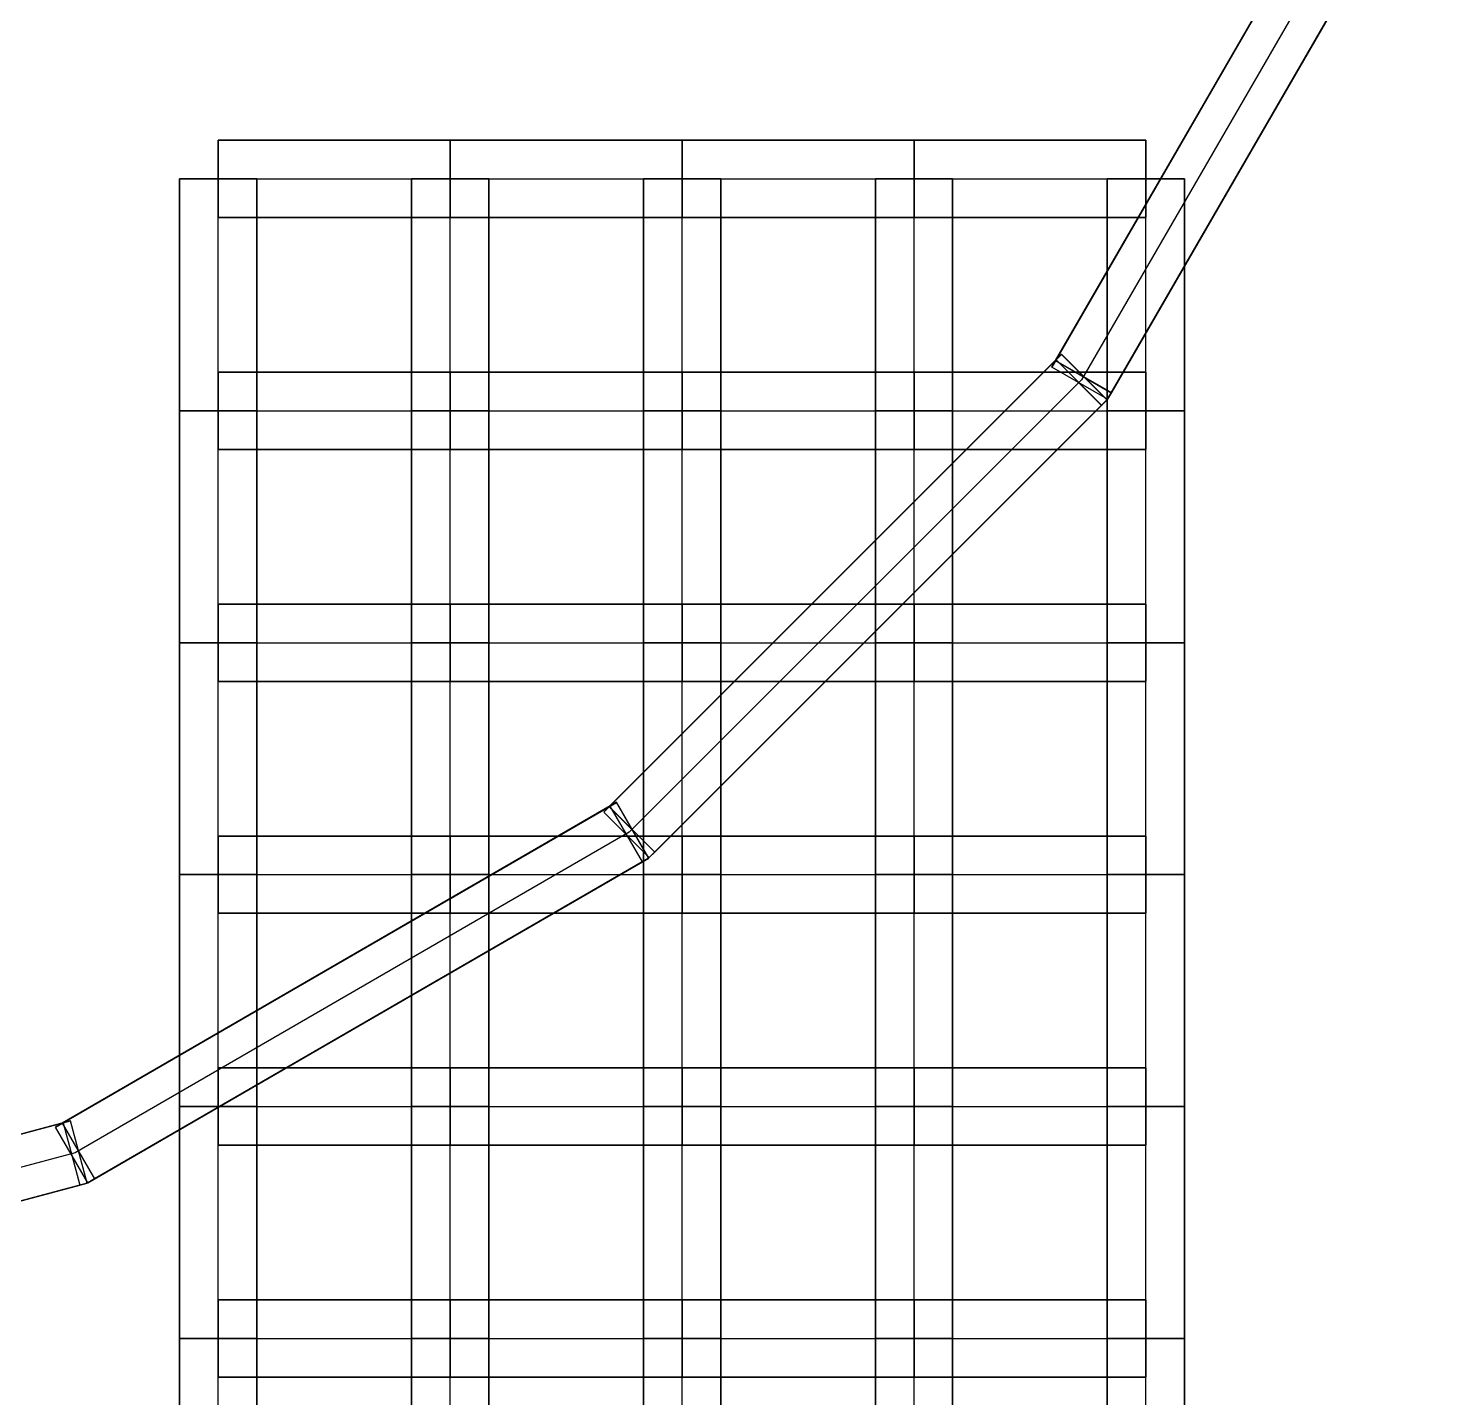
# Model space of a CAD drawing. Extents: x -300 to 609, y -118 to 2027.
# Drawn here: x 33.2 to 142.1, y 93.2 to 199.5 of the extents above; entities that cross this region are included whole.
import ezdxf

# ---------------------------------------------------------------- set-up
doc = ezdxf.new("R2010")
doc.units = 0

msp = doc.modelspace()

# ---------------------------------------------------------------- linework, layer by layer
at = {"layer": 'TUNNELS'}
for points in [[(137.786, 216.6114, -85.8819), (137.4852, 216.091, -80.9181), (112.6852, 173.191, -86.9181), (112.986, 173.7114, -91.8819)], [(137.4852, 216.091, -80.9181), (141.814, 213.5886, -80.9181), (117.014, 170.6886, -86.9181), (112.6852, 173.191, -86.9181)], [(137.7836, 216.6071, -228.8825), (137.4877, 216.0953, -223.9175), (112.6877, 173.1953, -229.8175), (112.9836, 173.7071, -234.7825)], [(137.4877, 216.0953, -223.9175), (141.8164, 213.5929, -223.9175), (117.0164, 170.6929, -229.8175), (112.6877, 173.1953, -229.8175)], [(142.1123, 214.1047, -228.8825), (137.7836, 216.6071, -228.8825), (112.9836, 173.7071, -234.7825), (117.3123, 171.2047, -234.7825)], [(142.1148, 214.109, -85.8819), (137.786, 216.6114, -85.8819), (112.986, 173.7114, -91.8819), (117.3148, 171.209, -91.8819)], [(141.814, 213.5886, -80.9181), (142.1148, 214.109, -85.8819), (117.3148, 171.209, -91.8819), (117.014, 170.6886, -86.9181)], [(141.8164, 213.5929, -223.9175), (142.1123, 214.1047, -228.8825), (117.3123, 171.2047, -234.7825), (117.0164, 170.6929, -229.8175)], [(48, 190.8, -1.5), (48, 184.8, -1.5), (66, 184.8, -1.5), (66, 190.8, -1.5)], [(48, 184.8, 1.5), (48, 190.8, 1.5), (66, 190.8, 1.5), (66, 184.8, 1.5)], [(48, 190.8, 1.5), (48, 190.8, -1.5), (66, 190.8, -1.5), (66, 190.8, 1.5)], [(48, 190.8, -1.5), (48, 184.8, -1.5), (48, 184.8, 1.5), (48, 190.8, 1.5)], [(66, 190.8, -1.5), (66, 190.8, 1.5), (66, 184.8, 1.5), (66, 184.8, -1.5)], [(66, 190.8, -1.5), (66, 184.8, -1.5), (84, 184.8, -1.5), (84, 190.8, -1.5)], [(66, 184.8, 1.5), (66, 190.8, 1.5), (84, 190.8, 1.5), (84, 184.8, 1.5)], [(66, 190.8, 1.5), (66, 190.8, -1.5), (84, 190.8, -1.5), (84, 190.8, 1.5)], [(66, 190.8, -1.5), (66, 184.8, -1.5), (66, 184.8, 1.5), (66, 190.8, 1.5)], [(84, 190.8, -1.5), (84, 190.8, 1.5), (84, 184.8, 1.5), (84, 184.8, -1.5)], [(84, 190.8, -1.5), (84, 184.8, -1.5), (102, 184.8, -1.5), (102, 190.8, -1.5)], [(84, 184.8, 1.5), (84, 190.8, 1.5), (102, 190.8, 1.5), (102, 184.8, 1.5)], [(84, 190.8, 1.5), (84, 190.8, -1.5), (102, 190.8, -1.5), (102, 190.8, 1.5)], [(84, 190.8, -1.5), (84, 184.8, -1.5), (84, 184.8, 1.5), (84, 190.8, 1.5)], [(102, 190.8, -1.5), (102, 190.8, 1.5), (102, 184.8, 1.5), (102, 184.8, -1.5)], [(102, 190.8, -1.5), (102, 184.8, -1.5), (120, 184.8, -1.5), (120, 190.8, -1.5)], [(102, 184.8, 1.5), (102, 190.8, 1.5), (120, 190.8, 1.5), (120, 184.8, 1.5)], [(102, 190.8, 1.5), (102, 190.8, -1.5), (120, 190.8, -1.5), (120, 190.8, 1.5)], [(102, 190.8, -1.5), (102, 184.8, -1.5), (102, 184.8, 1.5), (102, 190.8, 1.5)], [(120, 190.8, -1.5), (120, 190.8, 1.5), (120, 184.8, 1.5), (120, 184.8, -1.5)], [(45, 169.8, -1.5), (51, 169.8, -1.5), (51, 187.8, -1.5), (45, 187.8, -1.5)], [(51, 169.8, 1.5), (45, 169.8, 1.5), (45, 187.8, 1.5), (51, 187.8, 1.5)], [(45, 169.8, 1.5), (45, 169.8, -1.5), (45, 187.8, -1.5), (45, 187.8, 1.5)], [(45, 187.8, -1.5), (45, 187.8, 1.5), (51, 187.8, 1.5), (51, 187.8, -1.5)], [(51, 169.8, -1.5), (51, 169.8, 1.5), (51, 187.8, 1.5), (51, 187.8, -1.5)], [(63, 169.8, -1.5), (69, 169.8, -1.5), (69, 187.8, -1.5), (63, 187.8, -1.5)], [(69, 169.8, 1.5), (63, 169.8, 1.5), (63, 187.8, 1.5), (69, 187.8, 1.5)], [(63, 169.8, 1.5), (63, 169.8, -1.5), (63, 187.8, -1.5), (63, 187.8, 1.5)], [(63, 187.8, -1.5), (63, 187.8, 1.5), (69, 187.8, 1.5), (69, 187.8, -1.5)], [(69, 169.8, -1.5), (69, 169.8, 1.5), (69, 187.8, 1.5), (69, 187.8, -1.5)], [(81, 169.8, -1.5), (87, 169.8, -1.5), (87, 187.8, -1.5), (81, 187.8, -1.5)], [(87, 169.8, 1.5), (81, 169.8, 1.5), (81, 187.8, 1.5), (87, 187.8, 1.5)], [(81, 169.8, 1.5), (81, 169.8, -1.5), (81, 187.8, -1.5), (81, 187.8, 1.5)], [(81, 187.8, -1.5), (81, 187.8, 1.5), (87, 187.8, 1.5), (87, 187.8, -1.5)], [(87, 169.8, -1.5), (87, 169.8, 1.5), (87, 187.8, 1.5), (87, 187.8, -1.5)], [(99, 169.8, -1.5), (105, 169.8, -1.5), (105, 187.8, -1.5), (99, 187.8, -1.5)], [(105, 169.8, 1.5), (99, 169.8, 1.5), (99, 187.8, 1.5), (105, 187.8, 1.5)], [(99, 169.8, 1.5), (99, 169.8, -1.5), (99, 187.8, -1.5), (99, 187.8, 1.5)], [(99, 187.8, -1.5), (99, 187.8, 1.5), (105, 187.8, 1.5), (105, 187.8, -1.5)], [(105, 169.8, -1.5), (105, 169.8, 1.5), (105, 187.8, 1.5), (105, 187.8, -1.5)], [(117, 169.8, -1.5), (123, 169.8, -1.5), (123, 187.8, -1.5), (117, 187.8, -1.5)], [(123, 169.8, 1.5), (117, 169.8, 1.5), (117, 187.8, 1.5), (123, 187.8, 1.5)], [(117, 169.8, 1.5), (117, 169.8, -1.5), (117, 187.8, -1.5), (117, 187.8, 1.5)], [(117, 187.8, -1.5), (117, 187.8, 1.5), (123, 187.8, 1.5), (123, 187.8, -1.5)], [(123, 169.8, -1.5), (123, 169.8, 1.5), (123, 187.8, 1.5), (123, 187.8, -1.5)], [(48, 184.8, -1.5), (48, 184.8, 1.5), (66, 184.8, 1.5), (66, 184.8, -1.5)], [(66, 184.8, -1.5), (66, 184.8, 1.5), (84, 184.8, 1.5), (84, 184.8, -1.5)], [(84, 184.8, -1.5), (84, 184.8, 1.5), (102, 184.8, 1.5), (102, 184.8, -1.5)], [(102, 184.8, -1.5), (102, 184.8, 1.5), (120, 184.8, 1.5), (120, 184.8, -1.5)], [(113.4444, 174.1799, -234.7819), (113.0201, 173.7556, -229.8181), (77.9201, 138.6556, -235.8181), (78.3444, 139.0799, -240.7819)], [(113.0201, 173.7556, -229.8181), (116.5556, 170.2201, -229.8181), (81.4556, 135.1201, -235.8181), (77.9201, 138.6556, -235.8181)], [(113.4409, 174.1764, -91.8825), (113.0236, 173.7591, -86.9175), (77.9236, 138.6591, -92.8175), (78.3409, 139.0764, -97.7825)], [(113.0236, 173.7591, -86.9175), (116.5591, 170.2236, -86.9175), (81.4591, 135.1236, -92.8175), (77.9236, 138.6591, -92.8175)], [(116.9764, 170.6409, -91.8825), (113.4409, 174.1764, -91.8825), (78.3409, 139.0764, -97.7825), (81.8764, 135.5409, -97.7825)], [(116.9799, 170.6444, -234.7819), (113.4444, 174.1799, -234.7819), (78.3444, 139.0799, -240.7819), (81.8799, 135.5444, -240.7819)], [(117.3148, 171.209, -91.8819), (117.014, 170.6886, -86.9181), (112.6852, 173.191, -86.9181), (112.986, 173.7114, -91.8819)], [(117.3123, 171.2047, -234.7825), (117.0164, 170.6929, -229.8175), (112.6877, 173.1953, -229.8175), (112.9836, 173.7071, -234.7825)], [(116.9799, 170.6444, -234.7819), (113.4444, 174.1799, -234.7819), (113.0201, 173.7556, -229.8181), (116.5556, 170.2201, -229.8181)], [(116.9764, 170.6409, -91.8825), (113.4409, 174.1764, -91.8825), (113.0236, 173.7591, -86.9175), (116.5591, 170.2236, -86.9175)], [(48, 172.8, -1.5), (48, 166.8, -1.5), (66, 166.8, -1.5), (66, 172.8, -1.5)], [(48, 166.8, 1.5), (48, 172.8, 1.5), (66, 172.8, 1.5), (66, 166.8, 1.5)], [(48, 172.8, 1.5), (48, 172.8, -1.5), (66, 172.8, -1.5), (66, 172.8, 1.5)], [(48, 172.8, -1.5), (48, 166.8, -1.5), (48, 166.8, 1.5), (48, 172.8, 1.5)], [(66, 172.8, -1.5), (66, 172.8, 1.5), (66, 166.8, 1.5), (66, 166.8, -1.5)], [(66, 172.8, -1.5), (66, 166.8, -1.5), (84, 166.8, -1.5), (84, 172.8, -1.5)], [(66, 166.8, 1.5), (66, 172.8, 1.5), (84, 172.8, 1.5), (84, 166.8, 1.5)], [(66, 172.8, 1.5), (66, 172.8, -1.5), (84, 172.8, -1.5), (84, 172.8, 1.5)], [(66, 172.8, -1.5), (66, 166.8, -1.5), (66, 166.8, 1.5), (66, 172.8, 1.5)], [(84, 172.8, -1.5), (84, 172.8, 1.5), (84, 166.8, 1.5), (84, 166.8, -1.5)], [(84, 172.8, -1.5), (84, 166.8, -1.5), (102, 166.8, -1.5), (102, 172.8, -1.5)], [(84, 166.8, 1.5), (84, 172.8, 1.5), (102, 172.8, 1.5), (102, 166.8, 1.5)], [(84, 172.8, 1.5), (84, 172.8, -1.5), (102, 172.8, -1.5), (102, 172.8, 1.5)], [(84, 172.8, -1.5), (84, 166.8, -1.5), (84, 166.8, 1.5), (84, 172.8, 1.5)], [(102, 172.8, -1.5), (102, 172.8, 1.5), (102, 166.8, 1.5), (102, 166.8, -1.5)], [(102, 172.8, -1.5), (102, 166.8, -1.5), (120, 166.8, -1.5), (120, 172.8, -1.5)], [(102, 166.8, 1.5), (102, 172.8, 1.5), (120, 172.8, 1.5), (120, 166.8, 1.5)], [(102, 172.8, 1.5), (102, 172.8, -1.5), (120, 172.8, -1.5), (120, 172.8, 1.5)], [(102, 172.8, -1.5), (102, 166.8, -1.5), (102, 166.8, 1.5), (102, 172.8, 1.5)], [(120, 172.8, -1.5), (120, 172.8, 1.5), (120, 166.8, 1.5), (120, 166.8, -1.5)], [(116.5556, 170.2201, -229.8181), (116.9799, 170.6444, -234.7819), (81.8799, 135.5444, -240.7819), (81.4556, 135.1201, -235.8181)], [(116.5591, 170.2236, -86.9175), (116.9764, 170.6409, -91.8825), (81.8764, 135.5409, -97.7825), (81.4591, 135.1236, -92.8175)], [(45, 151.8, -1.5), (51, 151.8, -1.5), (51, 169.8, -1.5), (45, 169.8, -1.5)], [(51, 151.8, 1.5), (45, 151.8, 1.5), (45, 169.8, 1.5), (51, 169.8, 1.5)], [(45, 151.8, 1.5), (45, 151.8, -1.5), (45, 169.8, -1.5), (45, 169.8, 1.5)], [(45, 169.8, -1.5), (45, 169.8, 1.5), (51, 169.8, 1.5), (51, 169.8, -1.5)], [(45, 169.8, -1.5), (51, 169.8, -1.5), (51, 169.8, 1.5), (45, 169.8, 1.5)], [(51, 151.8, -1.5), (51, 151.8, 1.5), (51, 169.8, 1.5), (51, 169.8, -1.5)], [(63, 151.8, -1.5), (69, 151.8, -1.5), (69, 169.8, -1.5), (63, 169.8, -1.5)], [(69, 151.8, 1.5), (63, 151.8, 1.5), (63, 169.8, 1.5), (69, 169.8, 1.5)], [(63, 151.8, 1.5), (63, 151.8, -1.5), (63, 169.8, -1.5), (63, 169.8, 1.5)], [(63, 169.8, -1.5), (63, 169.8, 1.5), (69, 169.8, 1.5), (69, 169.8, -1.5)], [(63, 169.8, -1.5), (69, 169.8, -1.5), (69, 169.8, 1.5), (63, 169.8, 1.5)], [(69, 151.8, -1.5), (69, 151.8, 1.5), (69, 169.8, 1.5), (69, 169.8, -1.5)], [(81, 151.8, -1.5), (87, 151.8, -1.5), (87, 169.8, -1.5), (81, 169.8, -1.5)], [(87, 151.8, 1.5), (81, 151.8, 1.5), (81, 169.8, 1.5), (87, 169.8, 1.5)], [(81, 151.8, 1.5), (81, 151.8, -1.5), (81, 169.8, -1.5), (81, 169.8, 1.5)], [(81, 169.8, -1.5), (81, 169.8, 1.5), (87, 169.8, 1.5), (87, 169.8, -1.5)], [(81, 169.8, -1.5), (87, 169.8, -1.5), (87, 169.8, 1.5), (81, 169.8, 1.5)], [(87, 151.8, -1.5), (87, 151.8, 1.5), (87, 169.8, 1.5), (87, 169.8, -1.5)], [(99, 151.8, -1.5), (105, 151.8, -1.5), (105, 169.8, -1.5), (99, 169.8, -1.5)], [(105, 151.8, 1.5), (99, 151.8, 1.5), (99, 169.8, 1.5), (105, 169.8, 1.5)], [(99, 151.8, 1.5), (99, 151.8, -1.5), (99, 169.8, -1.5), (99, 169.8, 1.5)], [(99, 169.8, -1.5), (99, 169.8, 1.5), (105, 169.8, 1.5), (105, 169.8, -1.5)], [(99, 169.8, -1.5), (105, 169.8, -1.5), (105, 169.8, 1.5), (99, 169.8, 1.5)], [(105, 151.8, -1.5), (105, 151.8, 1.5), (105, 169.8, 1.5), (105, 169.8, -1.5)], [(117, 151.8, -1.5), (123, 151.8, -1.5), (123, 169.8, -1.5), (117, 169.8, -1.5)], [(123, 151.8, 1.5), (117, 151.8, 1.5), (117, 169.8, 1.5), (123, 169.8, 1.5)], [(117, 151.8, 1.5), (117, 151.8, -1.5), (117, 169.8, -1.5), (117, 169.8, 1.5)], [(117, 169.8, -1.5), (117, 169.8, 1.5), (123, 169.8, 1.5), (123, 169.8, -1.5)], [(117, 169.8, -1.5), (123, 169.8, -1.5), (123, 169.8, 1.5), (117, 169.8, 1.5)], [(123, 151.8, -1.5), (123, 151.8, 1.5), (123, 169.8, 1.5), (123, 169.8, -1.5)], [(48, 166.8, -1.5), (48, 166.8, 1.5), (66, 166.8, 1.5), (66, 166.8, -1.5)], [(66, 166.8, -1.5), (66, 166.8, 1.5), (84, 166.8, 1.5), (84, 166.8, -1.5)], [(84, 166.8, -1.5), (84, 166.8, 1.5), (102, 166.8, 1.5), (102, 166.8, -1.5)], [(102, 166.8, -1.5), (102, 166.8, 1.5), (120, 166.8, 1.5), (120, 166.8, -1.5)], [(48, 154.8, -1.5), (48, 148.8, -1.5), (66, 148.8, -1.5), (66, 154.8, -1.5)], [(48, 148.8, 1.5), (48, 154.8, 1.5), (66, 154.8, 1.5), (66, 148.8, 1.5)], [(48, 154.8, 1.5), (48, 154.8, -1.5), (66, 154.8, -1.5), (66, 154.8, 1.5)], [(48, 154.8, -1.5), (48, 148.8, -1.5), (48, 148.8, 1.5), (48, 154.8, 1.5)], [(66, 154.8, -1.5), (66, 154.8, 1.5), (66, 148.8, 1.5), (66, 148.8, -1.5)], [(66, 154.8, -1.5), (66, 148.8, -1.5), (84, 148.8, -1.5), (84, 154.8, -1.5)], [(66, 148.8, 1.5), (66, 154.8, 1.5), (84, 154.8, 1.5), (84, 148.8, 1.5)], [(66, 154.8, 1.5), (66, 154.8, -1.5), (84, 154.8, -1.5), (84, 154.8, 1.5)], [(66, 154.8, -1.5), (66, 148.8, -1.5), (66, 148.8, 1.5), (66, 154.8, 1.5)], [(84, 154.8, -1.5), (84, 154.8, 1.5), (84, 148.8, 1.5), (84, 148.8, -1.5)], [(84, 154.8, -1.5), (84, 148.8, -1.5), (102, 148.8, -1.5), (102, 154.8, -1.5)], [(84, 148.8, 1.5), (84, 154.8, 1.5), (102, 154.8, 1.5), (102, 148.8, 1.5)], [(84, 154.8, 1.5), (84, 154.8, -1.5), (102, 154.8, -1.5), (102, 154.8, 1.5)], [(84, 154.8, -1.5), (84, 148.8, -1.5), (84, 148.8, 1.5), (84, 154.8, 1.5)], [(102, 154.8, -1.5), (102, 154.8, 1.5), (102, 148.8, 1.5), (102, 148.8, -1.5)], [(102, 154.8, -1.5), (102, 148.8, -1.5), (120, 148.8, -1.5), (120, 154.8, -1.5)], [(102, 148.8, 1.5), (102, 154.8, 1.5), (120, 154.8, 1.5), (120, 148.8, 1.5)], [(102, 154.8, 1.5), (102, 154.8, -1.5), (120, 154.8, -1.5), (120, 154.8, 1.5)], [(102, 154.8, -1.5), (102, 148.8, -1.5), (102, 148.8, 1.5), (102, 154.8, 1.5)], [(120, 154.8, -1.5), (120, 154.8, 1.5), (120, 148.8, 1.5), (120, 148.8, -1.5)], [(45, 133.8, -1.5), (51, 133.8, -1.5), (51, 151.8, -1.5), (45, 151.8, -1.5)], [(51, 133.8, 1.5), (45, 133.8, 1.5), (45, 151.8, 1.5), (51, 151.8, 1.5)], [(45, 133.8, 1.5), (45, 133.8, -1.5), (45, 151.8, -1.5), (45, 151.8, 1.5)], [(45, 151.8, -1.5), (45, 151.8, 1.5), (51, 151.8, 1.5), (51, 151.8, -1.5)], [(45, 151.8, -1.5), (51, 151.8, -1.5), (51, 151.8, 1.5), (45, 151.8, 1.5)], [(51, 133.8, -1.5), (51, 133.8, 1.5), (51, 151.8, 1.5), (51, 151.8, -1.5)], [(63, 133.8, -1.5), (69, 133.8, -1.5), (69, 151.8, -1.5), (63, 151.8, -1.5)], [(69, 133.8, 1.5), (63, 133.8, 1.5), (63, 151.8, 1.5), (69, 151.8, 1.5)], [(63, 133.8, 1.5), (63, 133.8, -1.5), (63, 151.8, -1.5), (63, 151.8, 1.5)], [(63, 151.8, -1.5), (63, 151.8, 1.5), (69, 151.8, 1.5), (69, 151.8, -1.5)], [(63, 151.8, -1.5), (69, 151.8, -1.5), (69, 151.8, 1.5), (63, 151.8, 1.5)], [(69, 133.8, -1.5), (69, 133.8, 1.5), (69, 151.8, 1.5), (69, 151.8, -1.5)], [(81, 133.8, -1.5), (87, 133.8, -1.5), (87, 151.8, -1.5), (81, 151.8, -1.5)], [(87, 133.8, 1.5), (81, 133.8, 1.5), (81, 151.8, 1.5), (87, 151.8, 1.5)], [(81, 133.8, 1.5), (81, 133.8, -1.5), (81, 151.8, -1.5), (81, 151.8, 1.5)], [(81, 151.8, -1.5), (81, 151.8, 1.5), (87, 151.8, 1.5), (87, 151.8, -1.5)], [(81, 151.8, -1.5), (87, 151.8, -1.5), (87, 151.8, 1.5), (81, 151.8, 1.5)], [(87, 133.8, -1.5), (87, 133.8, 1.5), (87, 151.8, 1.5), (87, 151.8, -1.5)], [(99, 133.8, -1.5), (105, 133.8, -1.5), (105, 151.8, -1.5), (99, 151.8, -1.5)], [(105, 133.8, 1.5), (99, 133.8, 1.5), (99, 151.8, 1.5), (105, 151.8, 1.5)], [(99, 133.8, 1.5), (99, 133.8, -1.5), (99, 151.8, -1.5), (99, 151.8, 1.5)], [(99, 151.8, -1.5), (99, 151.8, 1.5), (105, 151.8, 1.5), (105, 151.8, -1.5)], [(99, 151.8, -1.5), (105, 151.8, -1.5), (105, 151.8, 1.5), (99, 151.8, 1.5)], [(105, 133.8, -1.5), (105, 133.8, 1.5), (105, 151.8, 1.5), (105, 151.8, -1.5)], [(117, 133.8, -1.5), (123, 133.8, -1.5), (123, 151.8, -1.5), (117, 151.8, -1.5)], [(123, 133.8, 1.5), (117, 133.8, 1.5), (117, 151.8, 1.5), (123, 151.8, 1.5)], [(117, 133.8, 1.5), (117, 133.8, -1.5), (117, 151.8, -1.5), (117, 151.8, 1.5)], [(117, 151.8, -1.5), (117, 151.8, 1.5), (123, 151.8, 1.5), (123, 151.8, -1.5)], [(117, 151.8, -1.5), (123, 151.8, -1.5), (123, 151.8, 1.5), (117, 151.8, 1.5)], [(123, 133.8, -1.5), (123, 133.8, 1.5), (123, 151.8, 1.5), (123, 151.8, -1.5)], [(48, 148.8, -1.5), (48, 148.8, 1.5), (66, 148.8, 1.5), (66, 148.8, -1.5)], [(66, 148.8, -1.5), (66, 148.8, 1.5), (84, 148.8, 1.5), (84, 148.8, -1.5)], [(84, 148.8, -1.5), (84, 148.8, 1.5), (102, 148.8, 1.5), (102, 148.8, -1.5)], [(102, 148.8, -1.5), (102, 148.8, 1.5), (120, 148.8, 1.5), (120, 148.8, -1.5)], [(78.9066, 139.4136, -97.782), (78.3879, 139.1133, -92.818), (35.3879, 114.2133, -98.818), (35.9066, 114.5136, -103.782)], [(78.9023, 139.4112, -240.7826), (78.3921, 139.1157, -235.8174), (35.3921, 114.2157, -241.7174), (35.9023, 114.5112, -246.6826)], [(81.4079, 135.0843, -240.7826), (78.9023, 139.4112, -240.7826), (35.9023, 114.5112, -246.6826), (38.4079, 110.1843, -246.6826)], [(81.4121, 135.0867, -97.782), (78.9066, 139.4136, -97.782), (35.9066, 114.5136, -103.782), (38.4121, 110.1867, -103.782)], [(81.4121, 135.0867, -97.782), (78.9066, 139.4136, -97.782), (78.3879, 139.1133, -92.818), (80.8934, 134.7864, -92.818)], [(81.4079, 135.0843, -240.7826), (78.9023, 139.4112, -240.7826), (78.3921, 139.1157, -235.8174), (80.8977, 134.7888, -235.8174)], [(78.3879, 139.1133, -92.818), (80.8934, 134.7864, -92.818), (37.8934, 109.8864, -98.818), (35.3879, 114.2133, -98.818)], [(78.3921, 139.1157, -235.8174), (80.8977, 134.7888, -235.8174), (37.8977, 109.8888, -241.7174), (35.3921, 114.2157, -241.7174)], [(81.8799, 135.5444, -240.7819), (81.4556, 135.1201, -235.8181), (77.9201, 138.6556, -235.8181), (78.3444, 139.0799, -240.7819)], [(81.8764, 135.5409, -97.7825), (81.4591, 135.1236, -92.8175), (77.9236, 138.6591, -92.8175), (78.3409, 139.0764, -97.7825)], [(48, 136.8, -1.5), (48, 130.8, -1.5), (66, 130.8, -1.5), (66, 136.8, -1.5)], [(48, 130.8, 1.5), (48, 136.8, 1.5), (66, 136.8, 1.5), (66, 130.8, 1.5)], [(48, 136.8, 1.5), (48, 136.8, -1.5), (66, 136.8, -1.5), (66, 136.8, 1.5)], [(48, 136.8, -1.5), (48, 130.8, -1.5), (48, 130.8, 1.5), (48, 136.8, 1.5)], [(66, 136.8, -1.5), (66, 136.8, 1.5), (66, 130.8, 1.5), (66, 130.8, -1.5)], [(66, 136.8, -1.5), (66, 130.8, -1.5), (84, 130.8, -1.5), (84, 136.8, -1.5)], [(66, 130.8, 1.5), (66, 136.8, 1.5), (84, 136.8, 1.5), (84, 130.8, 1.5)], [(66, 136.8, 1.5), (66, 136.8, -1.5), (84, 136.8, -1.5), (84, 136.8, 1.5)], [(66, 136.8, -1.5), (66, 130.8, -1.5), (66, 130.8, 1.5), (66, 136.8, 1.5)], [(84, 136.8, -1.5), (84, 136.8, 1.5), (84, 130.8, 1.5), (84, 130.8, -1.5)], [(84, 136.8, -1.5), (84, 130.8, -1.5), (102, 130.8, -1.5), (102, 136.8, -1.5)], [(84, 130.8, 1.5), (84, 136.8, 1.5), (102, 136.8, 1.5), (102, 130.8, 1.5)], [(84, 136.8, 1.5), (84, 136.8, -1.5), (102, 136.8, -1.5), (102, 136.8, 1.5)], [(84, 136.8, -1.5), (84, 130.8, -1.5), (84, 130.8, 1.5), (84, 136.8, 1.5)], [(102, 136.8, -1.5), (102, 136.8, 1.5), (102, 130.8, 1.5), (102, 130.8, -1.5)], [(102, 136.8, -1.5), (102, 130.8, -1.5), (120, 130.8, -1.5), (120, 136.8, -1.5)], [(102, 130.8, 1.5), (102, 136.8, 1.5), (120, 136.8, 1.5), (120, 130.8, 1.5)], [(102, 136.8, 1.5), (102, 136.8, -1.5), (120, 136.8, -1.5), (120, 136.8, 1.5)], [(102, 136.8, -1.5), (102, 130.8, -1.5), (102, 130.8, 1.5), (102, 136.8, 1.5)], [(120, 136.8, -1.5), (120, 136.8, 1.5), (120, 130.8, 1.5), (120, 130.8, -1.5)], [(80.8934, 134.7864, -92.818), (81.4121, 135.0867, -97.782), (38.4121, 110.1867, -103.782), (37.8934, 109.8864, -98.818)], [(80.8977, 134.7888, -235.8174), (81.4079, 135.0843, -240.7826), (38.4079, 110.1843, -246.6826), (37.8977, 109.8888, -241.7174)], [(45, 115.8, -1.5), (51, 115.8, -1.5), (51, 133.8, -1.5), (45, 133.8, -1.5)], [(51, 115.8, 1.5), (45, 115.8, 1.5), (45, 133.8, 1.5), (51, 133.8, 1.5)], [(45, 115.8, 1.5), (45, 115.8, -1.5), (45, 133.8, -1.5), (45, 133.8, 1.5)], [(45, 133.8, -1.5), (45, 133.8, 1.5), (51, 133.8, 1.5), (51, 133.8, -1.5)], [(45, 133.8, -1.5), (51, 133.8, -1.5), (51, 133.8, 1.5), (45, 133.8, 1.5)], [(51, 115.8, -1.5), (51, 115.8, 1.5), (51, 133.8, 1.5), (51, 133.8, -1.5)], [(63, 115.8, -1.5), (69, 115.8, -1.5), (69, 133.8, -1.5), (63, 133.8, -1.5)], [(69, 115.8, 1.5), (63, 115.8, 1.5), (63, 133.8, 1.5), (69, 133.8, 1.5)], [(63, 115.8, 1.5), (63, 115.8, -1.5), (63, 133.8, -1.5), (63, 133.8, 1.5)], [(63, 133.8, -1.5), (63, 133.8, 1.5), (69, 133.8, 1.5), (69, 133.8, -1.5)], [(63, 133.8, -1.5), (69, 133.8, -1.5), (69, 133.8, 1.5), (63, 133.8, 1.5)], [(69, 115.8, -1.5), (69, 115.8, 1.5), (69, 133.8, 1.5), (69, 133.8, -1.5)], [(81, 115.8, -1.5), (87, 115.8, -1.5), (87, 133.8, -1.5), (81, 133.8, -1.5)], [(87, 115.8, 1.5), (81, 115.8, 1.5), (81, 133.8, 1.5), (87, 133.8, 1.5)], [(81, 115.8, 1.5), (81, 115.8, -1.5), (81, 133.8, -1.5), (81, 133.8, 1.5)], [(81, 133.8, -1.5), (81, 133.8, 1.5), (87, 133.8, 1.5), (87, 133.8, -1.5)], [(81, 133.8, -1.5), (87, 133.8, -1.5), (87, 133.8, 1.5), (81, 133.8, 1.5)], [(87, 115.8, -1.5), (87, 115.8, 1.5), (87, 133.8, 1.5), (87, 133.8, -1.5)], [(99, 115.8, -1.5), (105, 115.8, -1.5), (105, 133.8, -1.5), (99, 133.8, -1.5)], [(105, 115.8, 1.5), (99, 115.8, 1.5), (99, 133.8, 1.5), (105, 133.8, 1.5)], [(99, 115.8, 1.5), (99, 115.8, -1.5), (99, 133.8, -1.5), (99, 133.8, 1.5)], [(99, 133.8, -1.5), (99, 133.8, 1.5), (105, 133.8, 1.5), (105, 133.8, -1.5)], [(99, 133.8, -1.5), (105, 133.8, -1.5), (105, 133.8, 1.5), (99, 133.8, 1.5)], [(105, 115.8, -1.5), (105, 115.8, 1.5), (105, 133.8, 1.5), (105, 133.8, -1.5)], [(117, 115.8, -1.5), (123, 115.8, -1.5), (123, 133.8, -1.5), (117, 133.8, -1.5)], [(123, 115.8, 1.5), (117, 115.8, 1.5), (117, 133.8, 1.5), (123, 133.8, 1.5)], [(117, 115.8, 1.5), (117, 115.8, -1.5), (117, 133.8, -1.5), (117, 133.8, 1.5)], [(117, 133.8, -1.5), (117, 133.8, 1.5), (123, 133.8, 1.5), (123, 133.8, -1.5)], [(117, 133.8, -1.5), (123, 133.8, -1.5), (123, 133.8, 1.5), (117, 133.8, 1.5)], [(123, 115.8, -1.5), (123, 115.8, 1.5), (123, 133.8, 1.5), (123, 133.8, -1.5)], [(48, 130.8, -1.5), (48, 130.8, 1.5), (66, 130.8, 1.5), (66, 130.8, -1.5)], [(66, 130.8, -1.5), (66, 130.8, 1.5), (84, 130.8, 1.5), (84, 130.8, -1.5)], [(84, 130.8, -1.5), (84, 130.8, 1.5), (102, 130.8, 1.5), (102, 130.8, -1.5)], [(102, 130.8, -1.5), (102, 130.8, 1.5), (120, 130.8, 1.5), (120, 130.8, -1.5)], [(48, 118.8, -1.5), (48, 112.8, -1.5), (66, 112.8, -1.5), (66, 118.8, -1.5)], [(48, 112.8, 1.5), (48, 118.8, 1.5), (66, 118.8, 1.5), (66, 112.8, 1.5)], [(48, 118.8, 1.5), (48, 118.8, -1.5), (66, 118.8, -1.5), (66, 118.8, 1.5)], [(48, 118.8, -1.5), (48, 112.8, -1.5), (48, 112.8, 1.5), (48, 118.8, 1.5)], [(66, 118.8, -1.5), (66, 118.8, 1.5), (66, 112.8, 1.5), (66, 112.8, -1.5)], [(66, 118.8, -1.5), (66, 112.8, -1.5), (84, 112.8, -1.5), (84, 118.8, -1.5)], [(66, 112.8, 1.5), (66, 118.8, 1.5), (84, 118.8, 1.5), (84, 112.8, 1.5)], [(66, 118.8, 1.5), (66, 118.8, -1.5), (84, 118.8, -1.5), (84, 118.8, 1.5)], [(66, 118.8, -1.5), (66, 112.8, -1.5), (66, 112.8, 1.5), (66, 118.8, 1.5)], [(84, 118.8, -1.5), (84, 118.8, 1.5), (84, 112.8, 1.5), (84, 112.8, -1.5)], [(84, 118.8, -1.5), (84, 112.8, -1.5), (102, 112.8, -1.5), (102, 118.8, -1.5)], [(84, 112.8, 1.5), (84, 118.8, 1.5), (102, 118.8, 1.5), (102, 112.8, 1.5)], [(84, 118.8, 1.5), (84, 118.8, -1.5), (102, 118.8, -1.5), (102, 118.8, 1.5)], [(84, 118.8, -1.5), (84, 112.8, -1.5), (84, 112.8, 1.5), (84, 118.8, 1.5)], [(102, 118.8, -1.5), (102, 118.8, 1.5), (102, 112.8, 1.5), (102, 112.8, -1.5)], [(102, 118.8, -1.5), (102, 112.8, -1.5), (120, 112.8, -1.5), (120, 118.8, -1.5)], [(102, 112.8, 1.5), (102, 118.8, 1.5), (120, 118.8, 1.5), (120, 112.8, 1.5)], [(102, 118.8, 1.5), (102, 118.8, -1.5), (120, 118.8, -1.5), (120, 118.8, 1.5)], [(102, 118.8, -1.5), (102, 112.8, -1.5), (102, 112.8, 1.5), (102, 118.8, 1.5)], [(120, 118.8, -1.5), (120, 118.8, 1.5), (120, 112.8, 1.5), (120, 112.8, -1.5)], [(45, 97.8, -1.5), (51, 97.8, -1.5), (51, 115.8, -1.5), (45, 115.8, -1.5)], [(51, 97.8, 1.5), (45, 97.8, 1.5), (45, 115.8, 1.5), (51, 115.8, 1.5)], [(45, 97.8, 1.5), (45, 97.8, -1.5), (45, 115.8, -1.5), (45, 115.8, 1.5)], [(45, 115.8, -1.5), (45, 115.8, 1.5), (51, 115.8, 1.5), (51, 115.8, -1.5)], [(45, 115.8, -1.5), (51, 115.8, -1.5), (51, 115.8, 1.5), (45, 115.8, 1.5)], [(51, 97.8, -1.5), (51, 97.8, 1.5), (51, 115.8, 1.5), (51, 115.8, -1.5)], [(63, 97.8, -1.5), (69, 97.8, -1.5), (69, 115.8, -1.5), (63, 115.8, -1.5)], [(69, 97.8, 1.5), (63, 97.8, 1.5), (63, 115.8, 1.5), (69, 115.8, 1.5)], [(63, 97.8, 1.5), (63, 97.8, -1.5), (63, 115.8, -1.5), (63, 115.8, 1.5)], [(63, 115.8, -1.5), (63, 115.8, 1.5), (69, 115.8, 1.5), (69, 115.8, -1.5)], [(63, 115.8, -1.5), (69, 115.8, -1.5), (69, 115.8, 1.5), (63, 115.8, 1.5)], [(69, 97.8, -1.5), (69, 97.8, 1.5), (69, 115.8, 1.5), (69, 115.8, -1.5)], [(81, 97.8, -1.5), (87, 97.8, -1.5), (87, 115.8, -1.5), (81, 115.8, -1.5)], [(87, 97.8, 1.5), (81, 97.8, 1.5), (81, 115.8, 1.5), (87, 115.8, 1.5)], [(81, 97.8, 1.5), (81, 97.8, -1.5), (81, 115.8, -1.5), (81, 115.8, 1.5)], [(81, 115.8, -1.5), (81, 115.8, 1.5), (87, 115.8, 1.5), (87, 115.8, -1.5)], [(81, 115.8, -1.5), (87, 115.8, -1.5), (87, 115.8, 1.5), (81, 115.8, 1.5)], [(87, 97.8, -1.5), (87, 97.8, 1.5), (87, 115.8, 1.5), (87, 115.8, -1.5)], [(99, 97.8, -1.5), (105, 97.8, -1.5), (105, 115.8, -1.5), (99, 115.8, -1.5)], [(105, 97.8, 1.5), (99, 97.8, 1.5), (99, 115.8, 1.5), (105, 115.8, 1.5)], [(99, 97.8, 1.5), (99, 97.8, -1.5), (99, 115.8, -1.5), (99, 115.8, 1.5)], [(99, 115.8, -1.5), (99, 115.8, 1.5), (105, 115.8, 1.5), (105, 115.8, -1.5)], [(99, 115.8, -1.5), (105, 115.8, -1.5), (105, 115.8, 1.5), (99, 115.8, 1.5)], [(105, 97.8, -1.5), (105, 97.8, 1.5), (105, 115.8, 1.5), (105, 115.8, -1.5)], [(117, 97.8, -1.5), (123, 97.8, -1.5), (123, 115.8, -1.5), (117, 115.8, -1.5)], [(123, 97.8, 1.5), (117, 97.8, 1.5), (117, 115.8, 1.5), (123, 115.8, 1.5)], [(117, 97.8, 1.5), (117, 97.8, -1.5), (117, 115.8, -1.5), (117, 115.8, 1.5)], [(117, 115.8, -1.5), (117, 115.8, 1.5), (123, 115.8, 1.5), (123, 115.8, -1.5)], [(117, 115.8, -1.5), (123, 115.8, -1.5), (123, 115.8, 1.5), (117, 115.8, 1.5)], [(123, 97.8, -1.5), (123, 97.8, 1.5), (123, 115.8, 1.5), (123, 115.8, -1.5)], [(36.5448, 114.6928, -246.6819), (35.9644, 114.5377, -241.7181), (-11.9356, 101.7377, -247.7181), (-11.3552, 101.8928, -252.6819)], [(35.9644, 114.5377, -241.7181), (37.2552, 109.7072, -241.7181), (-10.6448, 96.9072, -247.7181), (-11.9356, 101.7377, -247.7181)], [(36.54, 114.6915, -103.7825), (35.9692, 114.539, -98.8175), (-11.9308, 101.739, -104.7175), (-11.36, 101.8915, -109.6825)], [(35.9692, 114.539, -98.8175), (37.26, 109.7085, -98.8175), (-10.64, 96.9085, -104.7175), (-11.9308, 101.739, -104.7175)], [(37.8308, 109.861, -103.7825), (36.54, 114.6915, -103.7825), (-11.36, 101.8915, -109.6825), (-10.0692, 97.061, -109.6825)], [(37.8356, 109.8623, -246.6819), (36.5448, 114.6928, -246.6819), (-11.3552, 101.8928, -252.6819), (-10.0644, 97.0623, -252.6819)], [(38.4121, 110.1867, -103.782), (37.8934, 109.8864, -98.818), (35.3879, 114.2133, -98.818), (35.9066, 114.5136, -103.782)], [(38.4079, 110.1843, -246.6826), (37.8977, 109.8888, -241.7174), (35.3921, 114.2157, -241.7174), (35.9023, 114.5112, -246.6826)], [(37.8356, 109.8623, -246.6819), (36.5448, 114.6928, -246.6819), (35.9644, 114.5377, -241.7181), (37.2552, 109.7072, -241.7181)], [(37.8308, 109.861, -103.7825), (36.54, 114.6915, -103.7825), (35.9692, 114.539, -98.8175), (37.26, 109.7085, -98.8175)], [(48, 112.8, -1.5), (48, 112.8, 1.5), (66, 112.8, 1.5), (66, 112.8, -1.5)], [(66, 112.8, -1.5), (66, 112.8, 1.5), (84, 112.8, 1.5), (84, 112.8, -1.5)], [(84, 112.8, -1.5), (84, 112.8, 1.5), (102, 112.8, 1.5), (102, 112.8, -1.5)], [(102, 112.8, -1.5), (102, 112.8, 1.5), (120, 112.8, 1.5), (120, 112.8, -1.5)], [(37.2552, 109.7072, -241.7181), (37.8356, 109.8623, -246.6819), (-10.0644, 97.0623, -252.6819), (-10.6448, 96.9072, -247.7181)], [(37.26, 109.7085, -98.8175), (37.8308, 109.861, -103.7825), (-10.0692, 97.061, -109.6825), (-10.64, 96.9085, -104.7175)], [(48, 100.8, -1.5), (48, 94.8, -1.5), (66, 94.8, -1.5), (66, 100.8, -1.5)], [(48, 94.8, 1.5), (48, 100.8, 1.5), (66, 100.8, 1.5), (66, 94.8, 1.5)], [(48, 100.8, 1.5), (48, 100.8, -1.5), (66, 100.8, -1.5), (66, 100.8, 1.5)], [(48, 100.8, -1.5), (48, 94.8, -1.5), (48, 94.8, 1.5), (48, 100.8, 1.5)], [(66, 100.8, -1.5), (66, 100.8, 1.5), (66, 94.8, 1.5), (66, 94.8, -1.5)], [(66, 100.8, -1.5), (66, 94.8, -1.5), (84, 94.8, -1.5), (84, 100.8, -1.5)], [(66, 94.8, 1.5), (66, 100.8, 1.5), (84, 100.8, 1.5), (84, 94.8, 1.5)], [(66, 100.8, 1.5), (66, 100.8, -1.5), (84, 100.8, -1.5), (84, 100.8, 1.5)], [(66, 100.8, -1.5), (66, 94.8, -1.5), (66, 94.8, 1.5), (66, 100.8, 1.5)], [(84, 100.8, -1.5), (84, 100.8, 1.5), (84, 94.8, 1.5), (84, 94.8, -1.5)], [(84, 100.8, -1.5), (84, 94.8, -1.5), (102, 94.8, -1.5), (102, 100.8, -1.5)], [(84, 94.8, 1.5), (84, 100.8, 1.5), (102, 100.8, 1.5), (102, 94.8, 1.5)], [(84, 100.8, 1.5), (84, 100.8, -1.5), (102, 100.8, -1.5), (102, 100.8, 1.5)], [(84, 100.8, -1.5), (84, 94.8, -1.5), (84, 94.8, 1.5), (84, 100.8, 1.5)], [(102, 100.8, -1.5), (102, 100.8, 1.5), (102, 94.8, 1.5), (102, 94.8, -1.5)], [(102, 100.8, -1.5), (102, 94.8, -1.5), (120, 94.8, -1.5), (120, 100.8, -1.5)], [(102, 94.8, 1.5), (102, 100.8, 1.5), (120, 100.8, 1.5), (120, 94.8, 1.5)], [(102, 100.8, 1.5), (102, 100.8, -1.5), (120, 100.8, -1.5), (120, 100.8, 1.5)], [(102, 100.8, -1.5), (102, 94.8, -1.5), (102, 94.8, 1.5), (102, 100.8, 1.5)], [(120, 100.8, -1.5), (120, 100.8, 1.5), (120, 94.8, 1.5), (120, 94.8, -1.5)], [(45, 79.8, -1.5), (51, 79.8, -1.5), (51, 97.8, -1.5), (45, 97.8, -1.5)], [(51, 79.8, 1.5), (45, 79.8, 1.5), (45, 97.8, 1.5), (51, 97.8, 1.5)], [(45, 79.8, 1.5), (45, 79.8, -1.5), (45, 97.8, -1.5), (45, 97.8, 1.5)], [(45, 97.8, -1.5), (45, 97.8, 1.5), (51, 97.8, 1.5), (51, 97.8, -1.5)], [(45, 97.8, -1.5), (51, 97.8, -1.5), (51, 97.8, 1.5), (45, 97.8, 1.5)], [(51, 79.8, -1.5), (51, 79.8, 1.5), (51, 97.8, 1.5), (51, 97.8, -1.5)], [(63, 79.8, -1.5), (69, 79.8, -1.5), (69, 97.8, -1.5), (63, 97.8, -1.5)], [(69, 79.8, 1.5), (63, 79.8, 1.5), (63, 97.8, 1.5), (69, 97.8, 1.5)], [(63, 79.8, 1.5), (63, 79.8, -1.5), (63, 97.8, -1.5), (63, 97.8, 1.5)], [(63, 97.8, -1.5), (63, 97.8, 1.5), (69, 97.8, 1.5), (69, 97.8, -1.5)], [(63, 97.8, -1.5), (69, 97.8, -1.5), (69, 97.8, 1.5), (63, 97.8, 1.5)], [(69, 79.8, -1.5), (69, 79.8, 1.5), (69, 97.8, 1.5), (69, 97.8, -1.5)], [(81, 79.8, -1.5), (87, 79.8, -1.5), (87, 97.8, -1.5), (81, 97.8, -1.5)], [(87, 79.8, 1.5), (81, 79.8, 1.5), (81, 97.8, 1.5), (87, 97.8, 1.5)], [(81, 79.8, 1.5), (81, 79.8, -1.5), (81, 97.8, -1.5), (81, 97.8, 1.5)], [(81, 97.8, -1.5), (81, 97.8, 1.5), (87, 97.8, 1.5), (87, 97.8, -1.5)], [(81, 97.8, -1.5), (87, 97.8, -1.5), (87, 97.8, 1.5), (81, 97.8, 1.5)], [(87, 79.8, -1.5), (87, 79.8, 1.5), (87, 97.8, 1.5), (87, 97.8, -1.5)], [(99, 79.8, -1.5), (105, 79.8, -1.5), (105, 97.8, -1.5), (99, 97.8, -1.5)], [(105, 79.8, 1.5), (99, 79.8, 1.5), (99, 97.8, 1.5), (105, 97.8, 1.5)], [(99, 79.8, 1.5), (99, 79.8, -1.5), (99, 97.8, -1.5), (99, 97.8, 1.5)], [(99, 97.8, -1.5), (99, 97.8, 1.5), (105, 97.8, 1.5), (105, 97.8, -1.5)], [(99, 97.8, -1.5), (105, 97.8, -1.5), (105, 97.8, 1.5), (99, 97.8, 1.5)], [(105, 79.8, -1.5), (105, 79.8, 1.5), (105, 97.8, 1.5), (105, 97.8, -1.5)], [(117, 79.8, -1.5), (123, 79.8, -1.5), (123, 97.8, -1.5), (117, 97.8, -1.5)], [(123, 79.8, 1.5), (117, 79.8, 1.5), (117, 97.8, 1.5), (123, 97.8, 1.5)], [(117, 79.8, 1.5), (117, 79.8, -1.5), (117, 97.8, -1.5), (117, 97.8, 1.5)], [(117, 97.8, -1.5), (117, 97.8, 1.5), (123, 97.8, 1.5), (123, 97.8, -1.5)], [(117, 97.8, -1.5), (123, 97.8, -1.5), (123, 97.8, 1.5), (117, 97.8, 1.5)], [(123, 79.8, -1.5), (123, 79.8, 1.5), (123, 97.8, 1.5), (123, 97.8, -1.5)], [(48, 94.8, -1.5), (48, 94.8, 1.5), (66, 94.8, 1.5), (66, 94.8, -1.5)], [(66, 94.8, -1.5), (66, 94.8, 1.5), (84, 94.8, 1.5), (84, 94.8, -1.5)], [(84, 94.8, -1.5), (84, 94.8, 1.5), (102, 94.8, 1.5), (102, 94.8, -1.5)], [(102, 94.8, -1.5), (102, 94.8, 1.5), (120, 94.8, 1.5), (120, 94.8, -1.5)]]:
    msp.add_3dface(points, dxfattribs=at)
at = {"layer": 'TUNNELS_CL'}
for points in [[(139.8, 215.1, -83.4), (115, 172.2, -89.4)], [(139.8, 215.1, -226.4), (115, 172.2, -232.3)], [(48, 169.8, 0), (48, 187.8, 0)], [(48, 187.8, 0), (66, 187.8, 0)], [(66, 169.8, 0), (66, 187.8, 0)], [(66, 187.8, 0), (84, 187.8, 0)], [(84, 169.8, 0), (84, 187.8, 0)], [(84, 187.8, 0), (102, 187.8, 0)], [(102, 169.8, 0), (102, 187.8, 0)], [(102, 187.8, 0), (120, 187.8, 0)], [(120, 169.8, 0), (120, 187.8, 0)], [(115, 172.2, -89.4), (79.9, 137.1, -95.3)], [(115, 172.2, -232.3), (79.9, 137.1, -238.3)], [(48, 151.8, 0), (48, 169.8, 0)], [(48, 169.8, 0), (66, 169.8, 0)], [(66, 151.8, 0), (66, 169.8, 0)], [(66, 169.8, 0), (84, 169.8, 0)], [(84, 151.8, 0), (84, 169.8, 0)], [(84, 169.8, 0), (102, 169.8, 0)], [(102, 151.8, 0), (102, 169.8, 0)], [(102, 169.8, 0), (120, 169.8, 0)], [(120, 151.8, 0), (120, 169.8, 0)], [(48, 133.8, 0), (48, 151.8, 0)], [(48, 151.8, 0), (66, 151.8, 0)], [(66, 133.8, 0), (66, 151.8, 0)], [(66, 151.8, 0), (84, 151.8, 0)], [(84, 133.8, 0), (84, 151.8, 0)], [(84, 151.8, 0), (102, 151.8, 0)], [(102, 133.8, 0), (102, 151.8, 0)], [(102, 151.8, 0), (120, 151.8, 0)], [(120, 133.8, 0), (120, 151.8, 0)], [(79.9, 137.1, -95.3), (36.9, 112.2, -101.3)], [(79.9, 137.1, -238.3), (36.9, 112.2, -244.2)], [(48, 115.8, 0), (48, 133.8, 0)], [(48, 133.8, 0), (66, 133.8, 0)], [(66, 115.8, 0), (66, 133.8, 0)], [(66, 133.8, 0), (84, 133.8, 0)], [(84, 115.8, 0), (84, 133.8, 0)], [(84, 133.8, 0), (102, 133.8, 0)], [(102, 115.8, 0), (102, 133.8, 0)], [(102, 133.8, 0), (120, 133.8, 0)], [(120, 115.8, 0), (120, 133.8, 0)], [(48, 97.8, 0), (48, 115.8, 0)], [(48, 115.8, 0), (66, 115.8, 0)], [(66, 97.8, 0), (66, 115.8, 0)], [(66, 115.8, 0), (84, 115.8, 0)], [(84, 97.8, 0), (84, 115.8, 0)], [(84, 115.8, 0), (102, 115.8, 0)], [(102, 97.8, 0), (102, 115.8, 0)], [(102, 115.8, 0), (120, 115.8, 0)], [(120, 97.8, 0), (120, 115.8, 0)], [(36.9, 112.2, -101.3), (-11, 99.4, -107.2)], [(36.9, 112.2, -244.2), (-11, 99.4, -250.2)], [(48, 79.8, 0), (48, 97.8, 0)], [(48, 97.8, 0), (66, 97.8, 0)], [(66, 79.8, 0), (66, 97.8, 0)], [(66, 97.8, 0), (84, 97.8, 0)], [(84, 79.8, 0), (84, 97.8, 0)], [(84, 97.8, 0), (102, 97.8, 0)], [(102, 79.8, 0), (102, 97.8, 0)], [(102, 97.8, 0), (120, 97.8, 0)], [(120, 79.8, 0), (120, 97.8, 0)]]:
    msp.add_polyline3d(points, dxfattribs=at)

doc.saveas('drawing.dxf')
